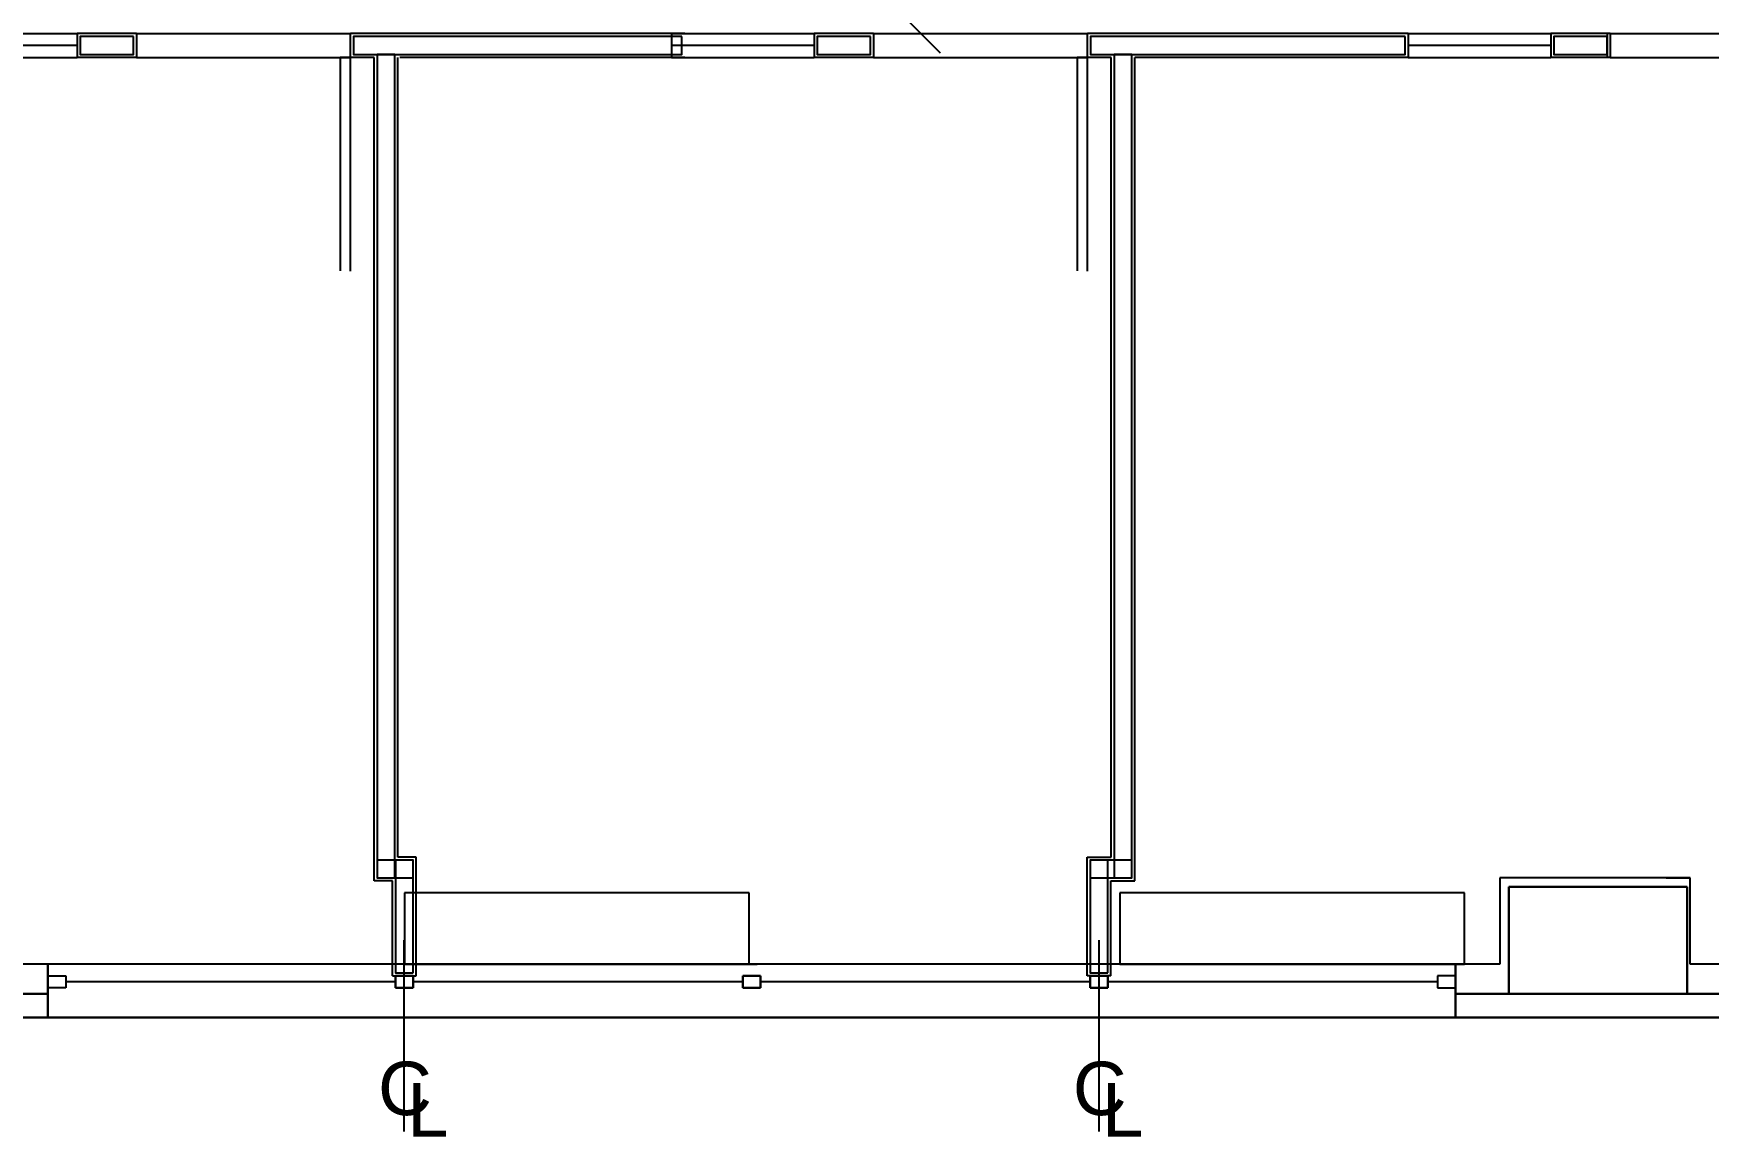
# Model space of a CAD drawing. Extents: x -170 to 1783, y -20 to 1205.
# Drawn here: x 937.7 to 1219.6, y -20.1 to 165.7 of the extents above; entities that cross this region are included whole.
import ezdxf

# ---------------------------------------------------------------- set-up
doc = ezdxf.new("R2010")
doc.units = 0
doc.header["$LTSCALE"] = 96
doc.header["$MEASUREMENT"] = 0
for name, color, linetype in [('_DIM_A', 7, 'Continuous'), ('A-E-COLM_A', 7, 'Continuous'), ('A-GLAZ_A', 7, 'Continuous'), ('A-WALL-BLOW_A', 7, 'Continuous'), ('A-WALL-EXIST_A', 7, 'Continuous'), ('A-WALL-EXT_A', 7, 'Continuous'), ('I-E-WALL_A', 7, 'Continuous'), ('I-MECH_A', 7, 'Continuous'), ('I-N-CEIL-GRID_A', 7, 'Continuous'), ('I-N-DOOR_A', 7, 'Continuous'), ('I-N-FILL-TNT_A', 7, 'Continuous'), ('I-N-GLAZ_A', 7, 'Continuous'), ('I-N-WALL_A', 7, 'Continuous'), ('MAIN_DIMENSIONS', 7, 'Continuous'), ('X-BASE-04-EXISTING', 7, 'Continuous'), ('X-BASE-04-EXISTING_A', 7, 'Continuous')]:
    doc.layers.add(name, color=color, linetype=linetype)
doc.styles.add('ARIAL', font='arial.ttf')

# ---------------------------------------------------------------- blocks, each defined once
blk = doc.blocks.new('-DR90')
at = {"color": 7, "linetype": 'Continuous'}
for p, q in [((0, 1), (0, 0)), ((0.0486, 0), (0.0486, 0.9988)), ((0, 0), (0.0486, 0))]:
    blk.add_line(p, q, dxfattribs=at)
blk = doc.blocks.new('_BL_0000')
at = {"layer": 'X-BASE-04-EXISTING', "color": 92, "linetype": 'Continuous'}
for p, q in [((15, 18), (-15, 18)), ((-15, 18), (-15, 0)), ((15, 0), (15, 18)), ((-15, 0), (15, 0)), ((-15, 0), (-15, 0))]:
    blk.add_line(p, q, dxfattribs=at)
blk = doc.blocks.new('8X30')
at = {"color": 7, "linetype": 'Continuous'}
for p, q in [((15, 18), (-15, 18)), ((-15, 18), (-15, 0)), ((15, 0), (15, 18)), ((-15, 0), (15, 0)), ((-15, 0), (-15, 0))]:
    blk.add_line(p, q, dxfattribs=at)

msp = doc.modelspace()

# ---------------------------------------------------------------- linework, layer by layer
at = {"layer": '_DIM_A', "color": 212, "linetype": 'Continuous'}
for p, q in [((1000.09375, -19.17976), (1000.09375, 13)), ((1117.03125, -19.17976), (1117.03125, 13))]:
    msp.add_line(p, q, dxfattribs=at)
at = {"layer": 'A-E-COLM_A', "color": 7, "linetype": 'Continuous'}
for p, q in [((1199, 23.5), (1184.5, 23.5)), ((1184.5, 23.5), (1184.5, 9)), ((1216.5, 23.5), (1203, 23.5)), ((1216.5, 9), (1216.5, 23.5)), ((1186, 22), (1216, 22)), ((1186, 4.5), (1186, 22)), ((1216, 22), (1216, 9))]:
    msp.add_line(p, q, dxfattribs=at)
at = {"layer": 'A-GLAZ_A', "color": 212, "linetype": 'Continuous'}
for p, q in [((940.125, 5), (940.125, 7)), ((940.125, 7), (943.125, 7)), ((943.125, 7), (943.125, 5)), ((998.59375, 6), (943.125, 6)), ((1001.59375, 7), (998.59375, 7)), ((998.59375, 7), (998.59375, 5)), ((998.59375, 5), (998.59375, 7)), ((998.59375, 7), (1001.59375, 7)), ((1001.59375, 5), (1001.59375, 7)), ((1001.59375, 7), (1001.59375, 5)), ((1057.0625, 6), (1001.59375, 6)), ((1060.0625, 7), (1057.0625, 7)), ((1057.0625, 7), (1057.0625, 5)), ((1057.0625, 5), (1057.0625, 7)), ((1057.0625, 7), (1060.0625, 7)), ((1060.0625, 5), (1060.0625, 7)), ((1060.0625, 7), (1060.0625, 5)), ((1115.53125, 6), (1060.0625, 6)), ((1118.53125, 7), (1115.53125, 7)), ((1115.53125, 7), (1115.53125, 5)), ((1115.53125, 5), (1115.53125, 7)), ((1115.53125, 7), (1118.53125, 7)), ((1118.53125, 5), (1118.53125, 7)), ((1118.53125, 7), (1118.53125, 5)), ((1174, 6), (1118.53125, 6)), ((1177, 7), (1174, 7)), ((1174, 7), (1174, 5)), ((1177, 5), (1177, 7)), ((943.125, 5), (940.125, 5)), ((943.125, 5), (943.125, 5)), ((998.59375, 5), (1001.59375, 5)), ((998.59375, 5), (998.59375, 5)), ((1001.59375, 5), (998.59375, 5)), ((1001.59375, 5), (1001.59375, 5)), ((1057.0625, 5), (1060.0625, 5)), ((1057.0625, 5), (1057.0625, 5)), ((1060.0625, 5), (1057.0625, 5)), ((1060.0625, 5), (1060.0625, 5)), ((1115.53125, 5), (1118.53125, 5)), ((1115.53125, 5), (1115.53125, 5)), ((1118.53125, 5), (1115.53125, 5)), ((1118.53125, 5), (1118.53125, 5)), ((1174, 5), (1177, 5)), ((1174, 5), (1174, 5))]:
    msp.add_line(p, q, dxfattribs=at)
at = {"layer": 'A-WALL-BLOW_A', "color": 5, "linetype": 'Continuous'}
for p, q in [((940.125, 9), (940.125, 0)), ((1177, 9), (940.125, 9)), ((1177, 0), (1177, 9)), ((940.125, 0), (1177, 0))]:
    msp.add_line(p, q, dxfattribs=at)
at = {"layer": 'A-WALL-EXIST_A', "color": 2, "linetype": 'Continuous'}
for p, q in [((1216.5, 23.5), (1184.5, 23.5)), ((1184.5, 23.5), (1184.5, 9)), ((1212.5, 23.5), (1216.5, 23.5)), ((1216.5, 9), (1216.5, 23.5)), ((1186, 22), (1216, 22)), ((1186, 4.5), (1186, 22)), ((1216, 22), (1216, 9)), ((1055.5, 9), (1059.5, 9))]:
    msp.add_line(p, q, dxfattribs=at)
at = {"layer": 'A-WALL-EXT_A', "color": 2, "linetype": 'Continuous'}
for p, q in [((940.125, 9), (931.5, 9)), ((940.125, 4), (940.125, 9)), ((1177, 9), (1177, 4)), ((1184.5, 9), (1177, 9)), ((1216, 9), (1216, 4)), ((1225, 9), (1216.5, 9)), ((940.125, 4), (892.125, 4)), ((931, 4), (940.125, 4)), ((940.125, 0), (940.125, 4)), ((1177, 4), (1177, 0)), ((1225, 4), (1177, 4)), ((1177, 4), (1186, 4)), ((1186, 4), (1186, 4.5)), ((1216, 4), (1225, 4)), ((892.125, 0), (940.125, 0)), ((1177, 0), (1225, 0))]:
    msp.add_line(p, q, dxfattribs=at)
at = {"layer": 'I-E-WALL_A', "color": 132, "linetype": 'Continuous'}
for p, q in [((1216.5, 23.5), (1184.5, 23.5)), ((1184.5, 23.5), (1184.5, 9)), ((1212.5, 23.5), (1216.5, 23.5)), ((1216.5, 9), (1216.5, 23.5)), ((1186, 22), (1216, 22)), ((1186, 4.5), (1186, 22)), ((1216, 22), (1216, 9)), ((1055.5, 9), (1059.5, 9))]:
    msp.add_line(p, q, dxfattribs=at)
at = {"layer": 'I-MECH_A', "color": 7, "linetype": 'Continuous'}
for p, q in [((1058.12226, 21), (1000.12226, 21)), ((1000.12226, 21), (1000.12226, 9)), ((1058.12226, 9), (1058.12226, 21)), ((1178.50901, 21), (1120.50901, 21)), ((1120.50901, 21), (1120.50901, 9)), ((1178.50901, 9), (1178.50901, 21)), ((1000.12226, 9), (1058.12226, 9)), ((1058.12226, 9), (1058.12226, 9)), ((1058.12226, 9), (1058.12226, 9)), ((1120.50901, 9), (1178.50901, 9)), ((1178.50901, 9), (1178.50901, 9)), ((1178.50901, 9), (1178.50901, 9))]:
    msp.add_line(p, q, dxfattribs=at)
at = {"layer": 'I-N-CEIL-GRID_A', "color": 30, "linetype": 'Continuous'}
for p, q in [((921.02416, 165.68751), (945.02416, 165.68751)), ((955.02416, 165.68751), (991.02416, 165.68751)), ((1045.07258, 165.6875), (1069.07258, 165.6875)), ((1079.07258, 165.6875), (1115.07258, 165.6875)), ((1169.04839, 165.6875), (1193.04839, 165.6875)), ((1203.04839, 165.6875), (1239.04839, 165.6875)), ((921.02416, 161.68751), (945.02416, 161.68751)), ((955.02416, 161.68751), (991.02416, 161.68751)), ((1045.07258, 161.6875), (1069.07258, 161.6875)), ((1079.07258, 161.6875), (1115.07258, 161.6875)), ((1169.04839, 161.6875), (1193.04839, 161.6875)), ((1203.04839, 161.6875), (1239.04839, 161.6875))]:
    msp.add_line(p, q, dxfattribs=at)
at = {"layer": 'I-N-FILL-TNT_A', "color": 47, "linetype": 'Continuous'}
for points in [[(954.52416, 165.18751), (945.52415, 165.18751), (945.52415, 162.18751), (954.52416, 162.18751)], [(1046.82258, 165.18751), (991.52416, 165.18751), (991.52416, 162.1875), (1046.82258, 162.1875)], [(1078.57258, 165.18751), (1069.57257, 165.18751), (1069.57257, 162.18751), (1078.57258, 162.18751)], [(1168.54839, 165.18751), (1115.57258, 165.18751), (1115.57258, 162.18749), (1168.54839, 162.18749)], [(1202.54839, 165.18751), (1193.54838, 165.18751), (1193.54838, 162.18751), (1202.54839, 162.18751)], [(998.52416, 23.5), (998.52416, 162.1875), (995.52416, 162.1875), (995.52416, 23.5)], [(1122.57258, 23.5), (1122.57258, 162.1875), (1119.57258, 162.1875), (1119.57258, 23.5)], [(1001.59375, 26.5), (995.55243, 26.5), (995.55243, 23.5), (1001.59375, 23.5)], [(1001.59375, 7.49999), (1001.59375, 26.5), (998.59375, 26.5), (998.59375, 7.49999)], [(1115.53125, 23.5), (1122.57257, 23.5), (1122.57257, 26.5), (1115.53125, 26.5)], [(1118.53125, 7.49999), (1118.53125, 26.5), (1115.53125, 26.5), (1115.53125, 7.49999)]]:
    msp.add_3dface(points, dxfattribs=at)
at = {"layer": 'I-N-GLAZ_A', "color": 5, "linetype": 'Continuous'}
for p, q in [((945.02416, 163.68751), (921.02416, 163.68751)), ((1069.07258, 163.68751), (1045.07258, 163.68751)), ((1193.04839, 163.68751), (1169.04839, 163.68751))]:
    msp.add_line(p, q, dxfattribs=at)
at = {"layer": 'I-N-WALL_A', "color": 2, "linetype": 'Continuous'}
for p, q in [((955.02416, 165.68751), (945.02416, 165.68751)), ((945.02416, 165.68751), (945.02416, 161.68751)), ((955.02416, 165.68751), (945.02416, 165.68751)), ((945.02416, 165.68751), (945.02416, 161.68751)), ((955.02416, 165.68751), (955.02416, 161.68751)), ((955.02416, 165.68751), (955.02416, 161.68751)), ((1047.32258, 165.68751), (991.02416, 165.68751)), ((991.02416, 161.68751), (991.02416, 165.68751)), ((991.02416, 161.68751), (991.02416, 165.68751)), ((1045.07258, 165.68751), (1045.07258, 161.68751)), ((1079.07258, 165.68751), (1069.07258, 165.68751)), ((1069.07258, 165.68751), (1069.07258, 161.68751)), ((1079.07258, 165.68751), (1069.07258, 165.68751)), ((1069.07258, 165.68751), (1069.07258, 161.68751)), ((1079.07258, 165.68751), (1079.07258, 161.68751)), ((1079.07258, 165.68751), (1079.07258, 161.68751)), ((1169.04839, 165.68751), (1115.07258, 165.68751)), ((1115.07258, 161.68751), (1115.07258, 165.68751)), ((1169.04839, 165.68751), (1115.07258, 165.68751)), ((1115.07258, 161.68751), (1115.07258, 165.68751)), ((1169.04839, 165.68751), (1169.04839, 161.68751)), ((1203.04839, 165.68751), (1193.04839, 165.68751)), ((1193.04839, 165.68751), (1193.04839, 161.68751)), ((1203.04839, 165.68751), (1193.04839, 165.68751)), ((1193.04839, 165.68751), (1193.04839, 161.68751)), ((1202.52399, 165.6875), (1202.52399, 161.6875)), ((1203.04839, 165.68751), (1203.04839, 161.68751)), ((1203.04839, 165.68751), (1203.04839, 161.68751)), ((955.02416, 161.68751), (945.02416, 161.68751)), ((955.02416, 161.68751), (945.02416, 161.68751)), ((995.02416, 161.68751), (991.02416, 161.68751)), ((995.02416, 161.68751), (991.02416, 161.68751)), ((995.02416, 23), (995.02416, 161.68751)), ((999.02416, 27), (999.02416, 161.68751)), ((1047.32258, 161.68751), (999.34375, 161.68751)), ((1047.32258, 161.68751), (1006.8125, 161.68751)), ((1079.07258, 161.68751), (1069.07258, 161.68751)), ((1079.07258, 161.68751), (1069.07258, 161.68751)), ((1119.07258, 161.68751), (1115.07258, 161.68751)), ((1119.07258, 161.68751), (1115.07258, 161.68751)), ((1119.07258, 27), (1119.07258, 161.68751)), ((1169.04839, 161.68751), (1123.07258, 161.68751)), ((1169.04839, 161.68751), (1123.07258, 161.68751)), ((1123.07258, 23), (1123.07258, 161.68751)), ((1203.04839, 161.68751), (1193.04839, 161.68751)), ((1203.04839, 161.68751), (1193.04839, 161.68751)), ((1002.09375, 27), (999.02416, 27)), ((1002.09375, 7), (1002.09375, 27)), ((1002.09375, 7), (1002.09375, 27)), ((1115.03125, 27), (1119.07258, 27)), ((1115.03125, 7), (1115.03125, 27)), ((1115.03125, 7), (1115.03125, 27)), ((998.09375, 23), (995.02416, 23)), ((998.09375, 7), (998.09375, 23)), ((1119.03125, 23), (1123.07258, 23)), ((1119.03125, 7), (1119.03125, 23)), ((998.09375, 7), (1002.09375, 7)), ((1119.03125, 7), (1115.03125, 7))]:
    msp.add_line(p, q, dxfattribs=at)
at = {"layer": 'MAIN_DIMENSIONS', "color": 19, "linetype": 'Continuous'}
msp.add_line((1090.33333, 162.406), (1083.66667, 169.07267), dxfattribs=at)
at = {"layer": 'X-BASE-04-EXISTING_A', "color": 5, "linetype": 'Continuous'}
for p, q in [((940.125, 9), (940.125, 0)), ((1177, 9), (940.125, 9)), ((1177, 0), (1177, 9)), ((940.125, 0), (1177, 0))]:
    msp.add_line(p, q, dxfattribs=at)
at = {"layer": 'X-BASE-04-EXISTING_A', "color": 212, "linetype": 'Continuous'}
for p, q in [((940.125, 5), (940.125, 7)), ((940.125, 7), (943.125, 7)), ((943.125, 7), (943.125, 5)), ((998.59375, 6), (943.125, 6)), ((1001.59375, 7), (998.59375, 7)), ((998.59375, 7), (998.59375, 5)), ((998.59375, 5), (998.59375, 7)), ((998.59375, 7), (1001.59375, 7)), ((1001.59375, 5), (1001.59375, 7)), ((1001.59375, 7), (1001.59375, 5)), ((1057.0625, 6), (1001.59375, 6)), ((1060.0625, 7), (1057.0625, 7)), ((1057.0625, 7), (1057.0625, 5)), ((1057.0625, 5), (1057.0625, 7)), ((1057.0625, 7), (1060.0625, 7)), ((1060.0625, 5), (1060.0625, 7)), ((1060.0625, 7), (1060.0625, 5)), ((1115.53125, 6), (1060.0625, 6)), ((1118.53125, 7), (1115.53125, 7)), ((1115.53125, 7), (1115.53125, 5)), ((1115.53125, 5), (1115.53125, 7)), ((1115.53125, 7), (1118.53125, 7)), ((1118.53125, 5), (1118.53125, 7)), ((1118.53125, 7), (1118.53125, 5)), ((1174, 6), (1118.53125, 6)), ((1177, 7), (1174, 7)), ((1174, 7), (1174, 5)), ((1177, 5), (1177, 7)), ((943.125, 5), (940.125, 5)), ((943.125, 5), (943.125, 5)), ((998.59375, 5), (1001.59375, 5)), ((998.59375, 5), (998.59375, 5)), ((1001.59375, 5), (998.59375, 5)), ((1001.59375, 5), (1001.59375, 5)), ((1057.0625, 5), (1060.0625, 5)), ((1057.0625, 5), (1057.0625, 5)), ((1060.0625, 5), (1057.0625, 5)), ((1060.0625, 5), (1060.0625, 5)), ((1115.53125, 5), (1118.53125, 5)), ((1115.53125, 5), (1115.53125, 5)), ((1118.53125, 5), (1115.53125, 5)), ((1118.53125, 5), (1118.53125, 5)), ((1174, 5), (1177, 5)), ((1174, 5), (1174, 5))]:
    msp.add_line(p, q, dxfattribs=at)
at = {"layer": 'X-BASE-04-EXISTING_A', "color": 7, "linetype": 'Continuous'}
msp.add_line((1500, 0), (343.00003, 0), dxfattribs=at)

# ---------------------------------------------------------------- block references
at = {"layer": 'A-E-COLM_A', "color": 7, "linetype": 'Continuous'}
msp.add_blockref('8X30', (1201, 4), dxfattribs=at)
at = {"layer": 'I-N-DOOR_A', "color": 92, "linetype": 'Continuous', "xscale": -36, "yscale": -36, "zscale": 36}
for p in [(991.02416, 161.68751), (1115.07258, 161.68751)]:
    msp.add_blockref('-DR90', p, dxfattribs=at)
at = {"layer": 'X-BASE-04-EXISTING_A', "color": 92, "linetype": 'Continuous'}
msp.add_blockref('_BL_0000', (1201, 4), dxfattribs=at)

# ---------------------------------------------------------------- texts
at = {"layer": '_DIM_A', "color": 92, "linetype": 'Continuous', "style": 'ARIAL'}
for s, p in [('C', (995.66346, -16.44662)), ('C', (1112.60096, -16.44662)), ('L', (1000.56307, -20.05244)), ('L', (1117.50057, -20.05244))]:
    msp.add_text(s, height=9, dxfattribs=at).set_placement(p)

doc.saveas('drawing.dxf')
